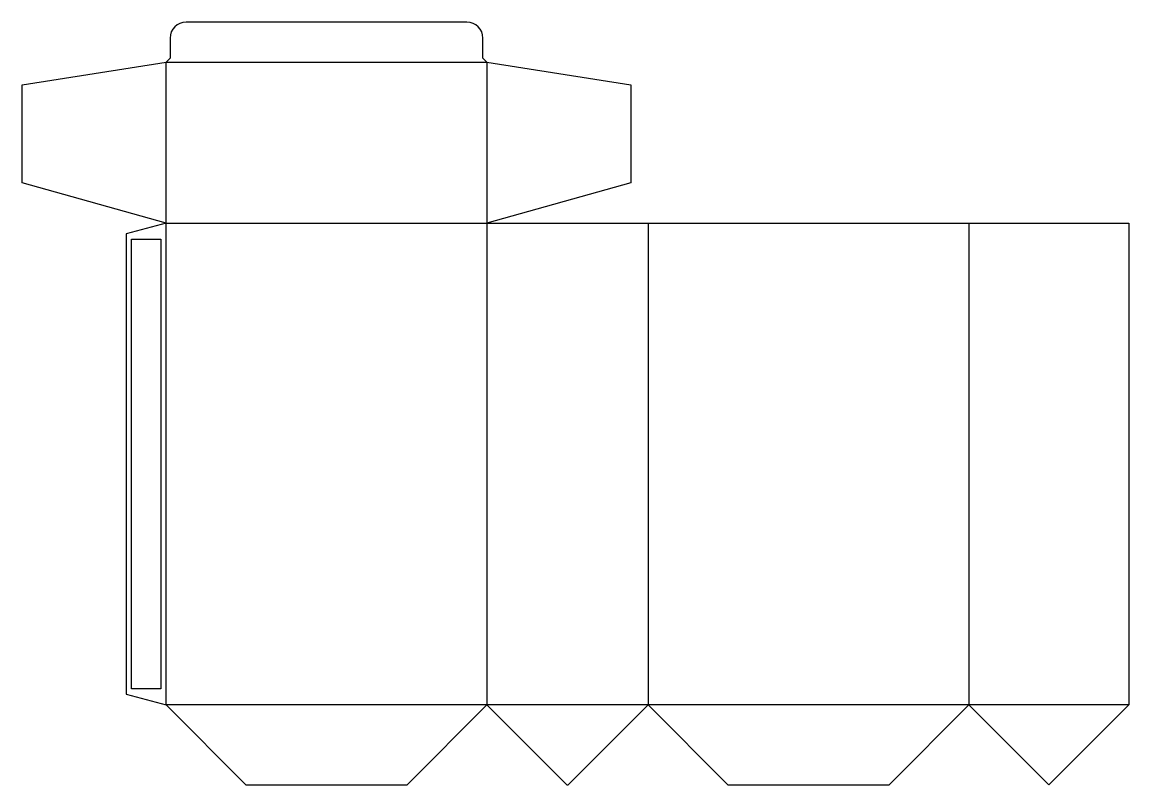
# Model space of a CAD drawing. Header units: millimetres. Extents: x 0 to 415, y 0 to 286.
import ezdxf

# ---------------------------------------------------------------- set-up
doc = ezdxf.new("R2010")
doc.units = ezdxf.units.MM
for name, color, linetype in [('CREASE', 5, 'CONTINUOUS'), ('CUT', 1, 'CONTINUOUS'), ('GLUE', 2, 'CONTINUOUS')]:
    doc.layers.add(name, color=color, linetype=linetype)

msp = doc.modelspace()

# ---------------------------------------------------------------- linework, layer by layer
at = {"layer": 'CREASE'}
for p, q in [((54, 210.9), (54, 271.35)), ((54, 271.35), (174.45, 271.35)), ((174.45, 271.35), (174.45, 210.9)), ((54, 30), (54, 210.9)), ((54, 210.9), (174.45, 210.9)), ((174.45, 210.9), (174.45, 30)), ((234.9, 210.9), (234.9, 30)), ((355.35, 210.9), (355.35, 30)), ((174.45, 30), (54, 30)), ((234.9, 30), (174.45, 30)), ((355.35, 30), (234.9, 30)), ((415.35, 30), (355.35, 30))]:
    msp.add_line(p, q, dxfattribs=at)
at = {"layer": 'CUT'}
for p, q in [((166.95, 286.35), (61.5, 286.35)), ((55.5, 280.35), (55.5, 272.85)), ((172.95, 272.85), (172.95, 280.35)), ((0, 262.8), (54, 271.35)), ((55.5, 272.85), (54, 271.35)), ((174.45, 271.35), (172.95, 272.85)), ((174.45, 271.35), (228.45, 262.8)), ((0, 226.013), (0, 262.8)), ((228.45, 262.8), (228.45, 226.013)), ((54, 210.9), (0, 226.013)), ((228.45, 226.013), (174.45, 210.9)), ((54, 210.9), (39, 206.881)), ((174.45, 210.9), (234.9, 210.9)), ((234.9, 210.9), (355.35, 210.9)), ((355.35, 210.9), (415.35, 210.9)), ((415.35, 210.9), (415.35, 30)), ((39, 206.881), (39, 34.019)), ((39, 34.019), (54, 30)), ((54, 30), (84, 0)), ((144.45, 0), (174.45, 30)), ((174.45, 30), (204.45, 0)), ((204.9, 0), (234.9, 30)), ((234.9, 30), (264.9, 0)), ((325.35, 0), (355.35, 30)), ((355.35, 30), (385.35, 0)), ((385.35, 0), (415.35, 30)), ((84, 0), (144.45, 0)), ((204.45, 0), (204.9, 0)), ((264.9, 0), (325.35, 0))]:
    msp.add_line(p, q, dxfattribs=at)
for centre, start, end in [((61.5, 280.35), 90, 180), ((166.95, 280.35), 0, 90)]:
    msp.add_arc(centre, 6, start, end, dxfattribs=at)
at = {"layer": 'GLUE'}
for p, q in [((41, 204.881), (52, 204.881)), ((41, 36.019), (41, 204.881)), ((52, 204.881), (52, 36.019)), ((52, 36.019), (41, 36.019))]:
    msp.add_line(p, q, dxfattribs=at)

doc.saveas('drawing.dxf')
